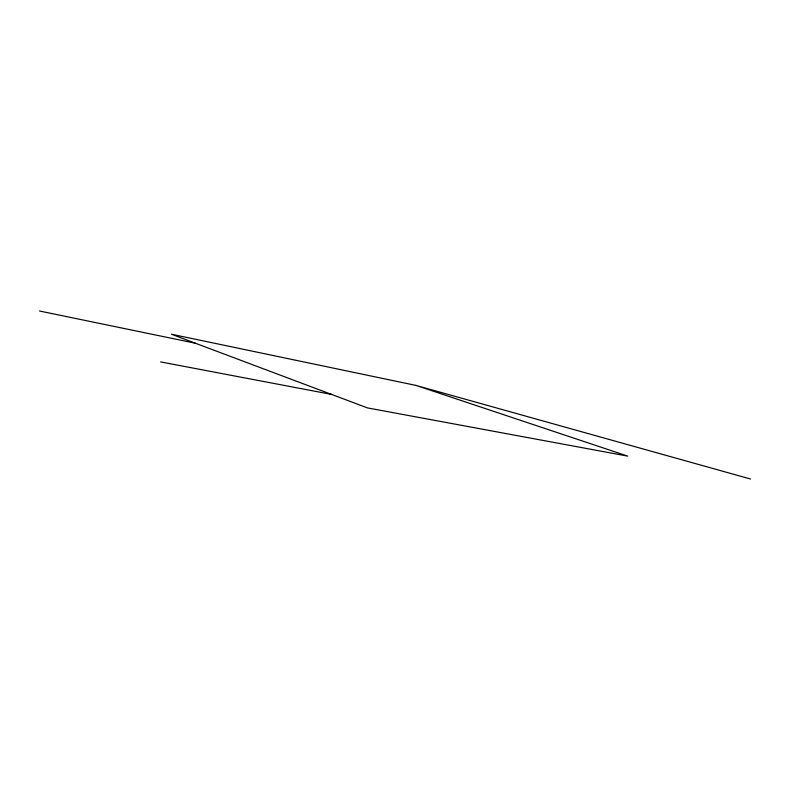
<?xml version="1.0" encoding="UTF-8"?>
<svg xmlns="http://www.w3.org/2000/svg" width="790" height="790" viewBox="0 0 790 790"><rect width="100%" height="100%" fill="white"/><g stroke="black" fill="none" stroke-linecap="round" stroke-linejoin="round"><path stroke-width="1.19" d="M160.617 361.909L331.573 394.417M39.5 311.003L195.357 343.216M415.955 385.411L171.44 334.229L367.459 407.907L627.764 456.126L415.955 385.411L750.5 478.997"/></g></svg>
